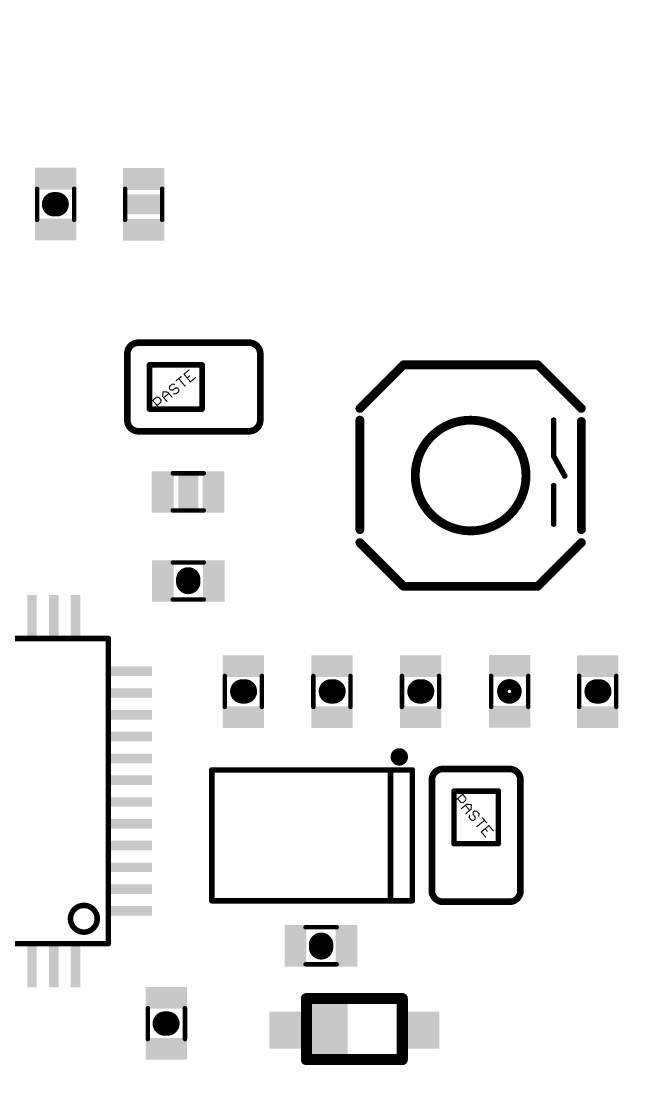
# Model space of a CAD drawing. Header units: inches. Extents: x 45 to 265, y 35 to 235.
# Drawn here: x 234.87 to 248.84, y 98.22 to 122.42 of the extents above; entities that cross this region are included whole.
import ezdxf

# ---------------------------------------------------------------- set-up
doc = ezdxf.new("R2010")
doc.units = ezdxf.units.IN
doc.header["$MEASUREMENT"] = 0
doc.layers.add('21', color=253, linetype='Continuous')
doc.layers.add('51', color=253, linetype='Continuous')

# ---------------------------------------------------------------- blocks, each defined once
blk = doc.blocks.new('RECT')
blk.add_solid([(-0.5, -0.5), (0.5, -0.5), (-0.5, 0.5), (0.5, 0.5)])

msp = doc.modelspace()

# ---------------------------------------------------------------- linework, layer by layer
msp.add_open_spline([(227.65, 35.052), (246.4, 68.385), (283.9, 135.052), (246.4, 201.718), (227.65, 235.052), (208.9, 201.718), (171.4, 135.052), (208.9, 68.385), (227.65, 35.052)], degree=3, knots=[0, 0, 0, 0, 106.800047, 213.600094, 213.600094, 213.600094, 320.40014, 427.200187, 427.200187, 427.200187, 427.200187])
at = {"layer": '21'}
for points, const_width in [([(235.689, 118.215), (235.628, 118.215)], 0.559), ([(237.564, 115.04), (240.104, 115.04)], 0.152), ([(237.31, 114.786), (237.31, 113.262)], 0.152), ([(240.358, 114.786), (240.358, 113.262)], 0.152), ([(243.644, 114.532), (246.724, 114.532)], 0.203), ([(242.644, 110.752), (242.644, 113.262)], 0.203), ([(247.724, 113.232), (247.724, 110.752)], 0.203), ([(240.104, 113.008), (237.564, 113.008)], 0.152), ([(238.707, 109.549), (238.707, 109.61)], 0.559), ([(246.724, 109.452), (243.644, 109.452)], 0.203), ([(229.873, 108.253), (236.873, 108.253)], 0.127), ([(236.873, 108.253), (236.873, 101.253)], 0.127), ([(239.946, 107.039), (240.007, 107.039)], 0.559), ([(241.978, 107.039), (242.039, 107.039)], 0.559), ([(244.01, 107.039), (244.071, 107.039)], 0.559), ([(248.074, 107.039), (248.135, 107.039)], 0.559), ([(243.347, 105.237), (239.247, 105.237)], 0.127), ([(239.247, 105.237), (239.247, 102.237)], 0.127), ([(243.347, 102.237), (243.347, 105.237)], 0.127), ([(243.847, 105.237), (243.347, 105.237)], 0.127), ([(243.847, 102.237), (243.847, 105.237)], 0.127), ([(246.073, 105.261), (244.549, 105.261)], 0.152), ([(244.295, 102.467), (244.295, 105.007)], 0.152), ([(246.327, 105.007), (246.327, 102.467)], 0.152), ([(239.247, 102.237), (243.347, 102.237)], 0.127), ([(243.347, 102.237), (243.847, 102.237)], 0.127), ([(246.073, 102.213), (244.549, 102.213)], 0.152), ([(241.755, 101.228), (241.755, 101.167)], 0.559), ([(236.653, 101.253), (229.873, 101.253)], 0.127), ([(236.873, 101.253), (236.663, 101.253)], 0.127), ([(238.229, 99.419), (238.168, 99.419)], 0.559)]:
    msp.add_lwpolyline(points, dxfattribs=dict(at, const_width=const_width))
for points, const_width in [([(235.628, 118.355, 1), (235.628, 118.076)], 0.279), ([(235.689, 118.076, 1), (235.689, 118.355)], 0.279), ([(237.564, 115.04, 0.4142), (237.31, 114.786)], 0.152), ([(237.564, 115.079, 1), (237.564, 115.002)], 0.0762), ([(237.564, 115.002, 1), (237.564, 115.079)], 0.0762), ([(240.358, 114.786, 0.4142), (240.104, 115.04)], 0.152), ([(240.104, 115.079, 1), (240.104, 115.002)], 0.0762), ([(240.104, 115.002, 1), (240.104, 115.079)], 0.0762), ([(237.348, 114.786, 1), (237.272, 114.786)], 0.0762), ([(237.272, 114.786, 1), (237.348, 114.786)], 0.0762), ([(240.396, 114.786, 1), (240.32, 114.786)], 0.0762), ([(240.32, 114.786, 1), (240.396, 114.786)], 0.0762), ([(243.644, 114.583, 1), (243.644, 114.482)], 0.102), ([(246.724, 114.482, 1), (246.724, 114.583)], 0.102), ([(237.31, 113.262, 0.4142), (237.564, 113.008)], 0.152), ([(237.348, 113.262, 1), (237.272, 113.262)], 0.0762), ([(237.272, 113.262, 1), (237.348, 113.262)], 0.0762), ([(240.104, 113.008, 0.4142), (240.358, 113.262)], 0.152), ([(240.396, 113.262, 1), (240.32, 113.262)], 0.0762), ([(240.32, 113.262, 1), (240.396, 113.262)], 0.0762), ([(242.695, 113.262, 1), (242.593, 113.262)], 0.102), ([(245.184, 110.722, 1), (245.184, 113.262, 1), (245.184, 110.722)], 0.203), ([(247.775, 113.232, 1), (247.673, 113.232)], 0.102), ([(237.564, 113.047, 1), (237.564, 112.97)], 0.0762), ([(237.564, 112.97, 1), (237.564, 113.047)], 0.0762), ([(240.104, 113.047, 1), (240.104, 112.97)], 0.0762), ([(240.104, 112.97, 1), (240.104, 113.047)], 0.0762), ([(242.593, 110.752, 1), (242.695, 110.752)], 0.102), ([(247.673, 110.752, 1), (247.775, 110.752)], 0.102), ([(238.846, 109.61, 1), (238.567, 109.61)], 0.279), ([(238.567, 109.549, 1), (238.846, 109.549)], 0.279), ([(243.644, 109.503, 1), (243.644, 109.402)], 0.102), ([(246.724, 109.402, 1), (246.724, 109.503)], 0.102), ([(236.905, 108.253, 1), (236.841, 108.253)], 0.0635), ([(236.873, 108.222, 1), (236.873, 108.285)], 0.0635), ([(239.946, 107.179, 1), (239.946, 106.9)], 0.279), ([(240.007, 106.9, 1), (240.007, 107.179)], 0.279), ([(241.978, 107.179, 1), (241.978, 106.9)], 0.279), ([(242.039, 106.9, 1), (242.039, 107.179)], 0.279), ([(244.01, 107.179, 1), (244.01, 106.9)], 0.279), ([(244.071, 106.9, 1), (244.071, 107.179)], 0.279), ([(246.073, 106.821, 1), (246.073, 107.258, 1), (246.073, 106.821)], 0.127), ([(246.073, 106.912, 1), (246.073, 107.166, 1), (246.073, 106.912)], 0.127), ([(248.074, 107.179, 1), (248.074, 106.9)], 0.279), ([(248.135, 106.9, 1), (248.135, 107.179)], 0.279), ([(246.073, 107.014, 1), (246.073, 107.065, 1), (246.073, 107.014)], 0.127), ([(243.547, 105.437, 1), (243.547, 105.637, 1), (243.547, 105.437)], 0.2), ([(239.247, 105.269, 1), (239.247, 105.206)], 0.0635), ([(239.279, 105.237, 1), (239.215, 105.237)], 0.0635), ([(243.379, 105.237, 1), (243.315, 105.237)], 0.0635), ([(243.347, 105.269, 1), (243.347, 105.206)], 0.0635), ([(243.347, 105.206, 1), (243.347, 105.269)], 0.0635), ([(243.879, 105.237, 1), (243.815, 105.237)], 0.0635), ([(243.847, 105.206, 1), (243.847, 105.269)], 0.0635), ([(244.549, 105.261, 0.4142), (244.295, 105.007)], 0.152), ([(244.549, 105.3, 1), (244.549, 105.223)], 0.0762), ([(244.549, 105.223, 1), (244.549, 105.3)], 0.0762), ([(246.327, 105.007, 0.4142), (246.073, 105.261)], 0.152), ([(246.073, 105.3, 1), (246.073, 105.223)], 0.0762), ([(246.073, 105.223, 1), (246.073, 105.3)], 0.0762), ([(244.333, 105.007, 1), (244.257, 105.007)], 0.0762), ([(244.257, 105.007, 1), (244.333, 105.007)], 0.0762), ([(246.365, 105.007, 1), (246.289, 105.007)], 0.0762), ([(246.289, 105.007, 1), (246.365, 105.007)], 0.0762), ([(244.295, 102.467, 0.4142), (244.549, 102.213)], 0.152), ([(244.333, 102.467, 1), (244.257, 102.467)], 0.0762), ([(244.257, 102.467, 1), (244.333, 102.467)], 0.0762), ([(246.073, 102.213, 0.4142), (246.327, 102.467)], 0.152), ([(246.365, 102.467, 1), (246.289, 102.467)], 0.0762), ([(246.289, 102.467, 1), (246.365, 102.467)], 0.0762), ([(236.313, 101.517, 1), (236.313, 102.13, 1), (236.313, 101.517)], 0.127), ([(239.247, 102.269, 1), (239.247, 102.206)], 0.0635), ([(239.215, 102.237, 1), (239.279, 102.237)], 0.0635), ([(243.347, 102.269, 1), (243.347, 102.206)], 0.0635), ([(243.315, 102.237, 1), (243.379, 102.237)], 0.0635), ([(243.347, 102.206, 1), (243.347, 102.269)], 0.0635), ([(243.815, 102.237, 1), (243.879, 102.237)], 0.0635), ([(243.847, 102.206, 1), (243.847, 102.269)], 0.0635), ([(244.549, 102.252, 1), (244.549, 102.175)], 0.0762), ([(244.549, 102.175, 1), (244.549, 102.252)], 0.0762), ([(246.073, 102.252, 1), (246.073, 102.175)], 0.0762), ([(246.073, 102.175, 1), (246.073, 102.252)], 0.0762), ([(241.894, 101.228, 1), (241.615, 101.228)], 0.279), ([(236.663, 101.285, 1), (236.663, 101.222)], 0.0635), ([(236.653, 101.222, 1), (236.653, 101.285)], 0.0635), ([(236.841, 101.253, 1), (236.905, 101.253)], 0.0635), ([(236.873, 101.222, 1), (236.873, 101.285)], 0.0635), ([(241.615, 101.167, 1), (241.894, 101.167)], 0.279), ([(238.168, 99.559, 1), (238.168, 99.28)], 0.279), ([(238.229, 99.28, 1), (238.229, 99.559)], 0.279)]:
    msp.add_lwpolyline(points, format="xyb", dxfattribs=dict(at, const_width=const_width))
at = {"layer": '51'}
for points, const_width in [([(235.24, 118.571), (235.24, 117.859)], 0.102), ([(236.091, 118.571), (236.091, 117.859)], 0.102), ([(237.259, 117.859), (237.259, 118.571)], 0.102), ([(238.11, 117.859), (238.11, 118.571)], 0.102), ([(239.024, 114.532), (237.818, 114.532)], 0.127), ([(237.818, 114.532), (237.818, 113.516)], 0.127), ([(239.024, 113.516), (239.024, 114.532)], 0.127), ([(242.644, 113.532), (243.644, 114.532)], 0.203), ([(246.724, 114.532), (247.724, 113.532)], 0.203), ([(238.43, 114.167), (238.547, 114.265)], 0.0254), ([(238.635, 114.041), (238.488, 114.216)], 0.0254), ([(238.726, 114.415), (238.609, 114.317)], 0.0254), ([(238.609, 114.317), (238.756, 114.142)], 0.0254), ([(238.682, 114.23), (238.741, 114.279)], 0.0254), ([(238.756, 114.142), (238.873, 114.24)], 0.0254), ([(238.28, 114.041), (238.275, 113.987)], 0.0254), ([(238.275, 113.987), (238.3, 113.958)], 0.0254), ([(238.338, 114.09), (238.28, 114.041)], 0.0254), ([(238.392, 114.085), (238.338, 114.09)], 0.0254), ([(238.353, 113.953), (238.412, 114.002)], 0.0254), ([(238.412, 114.002), (238.465, 113.998)], 0.0254), ([(238.465, 113.998), (238.49, 113.969)], 0.0254), ([(238.49, 113.969), (238.485, 113.915)], 0.0254), ([(237.892, 113.716), (237.98, 113.789)], 0.0254), ([(237.98, 113.789), (238.034, 113.785)], 0.0254), ([(238.034, 113.785), (238.083, 113.726)], 0.0254), ([(238.083, 113.726), (238.078, 113.673)], 0.0254), ([(238.12, 113.808), (238.13, 113.915)], 0.0254), ([(238.218, 113.691), (238.12, 113.808)], 0.0254), ([(238.13, 113.915), (238.237, 113.906)], 0.0254), ([(238.145, 113.779), (238.262, 113.877)], 0.0254), ([(238.237, 113.906), (238.335, 113.789)], 0.0254), ([(238.3, 113.958), (238.353, 113.953)], 0.0254), ([(238.427, 113.866), (238.373, 113.87)], 0.0254), ([(238.485, 113.915), (238.427, 113.866)], 0.0254), ([(237.818, 113.516), (239.024, 113.516)], 0.127), ([(238.039, 113.541), (237.892, 113.716)], 0.0254), ([(238.078, 113.673), (237.99, 113.599)], 0.0254), ([(247.089, 113.262), (247.089, 112.437)], 0.127), ([(247.089, 112.437), (247.344, 111.982)], 0.127), ([(238.351, 112.043), (239.063, 112.043)], 0.102), ([(247.089, 111.762), (247.089, 110.877)], 0.127), ([(238.351, 111.192), (239.063, 111.192)], 0.102), ([(243.644, 109.452), (242.644, 110.452)], 0.203), ([(247.724, 110.452), (246.724, 109.452)], 0.203), ([(239.063, 109.998), (238.351, 109.998)], 0.102), ([(239.063, 109.147), (238.351, 109.147)], 0.102), ([(239.545, 106.683), (239.545, 107.395)], 0.102), ([(240.396, 106.683), (240.396, 107.395)], 0.102), ([(241.577, 106.683), (241.577, 107.395)], 0.102), ([(242.428, 106.683), (242.428, 107.395)], 0.102), ([(243.609, 106.683), (243.609, 107.395)], 0.102), ([(244.46, 106.683), (244.46, 107.395)], 0.102), ([(245.654, 107.395), (245.654, 106.683)], 0.102), ([(246.505, 107.395), (246.505, 106.683)], 0.102), ([(247.673, 106.683), (247.673, 107.395)], 0.102), ([(248.524, 106.683), (248.524, 107.395)], 0.102), ([(244.803, 104.753), (244.803, 103.547)], 0.127), ([(245.819, 104.753), (244.803, 104.753)], 0.127), ([(245.819, 103.547), (245.819, 104.753)], 0.127), ([(244.827, 104.532), (245.002, 104.679)], 0.0254), ([(244.959, 104.493), (244.885, 104.581)], 0.0254), ([(245.002, 104.679), (245.076, 104.591)], 0.0254), ([(245.071, 104.538), (245.013, 104.489)], 0.0254), ([(245.076, 104.591), (245.071, 104.538)], 0.0254), ([(245.013, 104.489), (244.959, 104.493)], 0.0254), ([(244.977, 104.353), (245.094, 104.451)], 0.0254), ([(245.065, 104.426), (245.163, 104.309)], 0.0254), ([(245.192, 104.334), (245.075, 104.236)], 0.0254), ([(245.094, 104.451), (245.202, 104.441)], 0.0254), ([(245.202, 104.441), (245.192, 104.334)], 0.0254), ([(245.274, 104.296), (245.244, 104.272)], 0.0254), ([(245.327, 104.291), (245.274, 104.296)], 0.0254), ([(245.376, 104.233), (245.327, 104.291)], 0.0254), ([(245.152, 104.144), (245.157, 104.198)], 0.0254), ([(245.201, 104.086), (245.152, 104.144)], 0.0254), ([(245.255, 104.081), (245.201, 104.086)], 0.0254), ([(245.244, 104.272), (245.24, 104.218)], 0.0254), ([(245.24, 104.218), (245.289, 104.159)], 0.0254), ([(245.284, 104.106), (245.255, 104.081)], 0.0254), ([(245.289, 104.159), (245.284, 104.106)], 0.0254), ([(245.327, 103.936), (245.502, 104.083)], 0.0254), ([(245.372, 104.179), (245.376, 104.233)], 0.0254), ([(245.453, 104.142), (245.551, 104.025)], 0.0254), ([(245.603, 103.962), (245.428, 103.815)], 0.0254), ([(245.428, 103.815), (245.526, 103.698)], 0.0254), ([(245.516, 103.889), (245.565, 103.83)], 0.0254), ([(245.702, 103.845), (245.603, 103.962)], 0.0254), ([(244.803, 103.547), (245.819, 103.547)], 0.127), ([(241.399, 101.629), (242.111, 101.629)], 0.102), ([(241.399, 100.778), (242.111, 100.778)], 0.102), ([(241.417, 99.992), (243.617, 99.992)], 0.254), ([(241.417, 98.592), (241.417, 99.992)], 0.254), ([(243.617, 99.992), (243.617, 98.592)], 0.254), ([(237.78, 99.775), (237.78, 99.063)], 0.102), ([(238.631, 99.775), (238.631, 99.063)], 0.102), ([(243.617, 98.592), (241.417, 98.592)], 0.254)]:
    msp.add_lwpolyline(points, dxfattribs=dict(at, const_width=const_width))
for points, const_width in [([(235.265, 118.571, 1), (235.214, 118.571)], 0.0508), ([(236.116, 118.571, 1), (236.065, 118.571)], 0.0508), ([(237.284, 118.571, 1), (237.233, 118.571)], 0.0508), ([(238.135, 118.571, 1), (238.084, 118.571)], 0.0508), ([(235.214, 117.859, 1), (235.265, 117.859)], 0.0508), ([(236.065, 117.859, 1), (236.116, 117.859)], 0.0508), ([(237.233, 117.859, 1), (237.284, 117.859)], 0.0508), ([(238.084, 117.859, 1), (238.135, 117.859)], 0.0508), ([(237.818, 114.564, 1), (237.818, 114.501)], 0.0635), ([(237.85, 114.532, 1), (237.786, 114.532)], 0.0635), ([(239.056, 114.532, 1), (238.992, 114.532)], 0.0635), ([(239.024, 114.501, 1), (239.024, 114.564)], 0.0635), ([(243.68, 114.497, 1), (243.608, 114.568)], 0.102), ([(246.76, 114.568, 1), (246.688, 114.497)], 0.102), ([(238.493, 114.22, 1), (238.483, 114.212)], 0.0127), ([(238.551, 114.26, 1), (238.542, 114.27)], 0.0127), ([(238.614, 114.321, 1), (238.604, 114.313)], 0.0127), ([(238.605, 114.322, 1), (238.613, 114.312)], 0.0127), ([(238.678, 114.234, 1), (238.686, 114.225)], 0.0127), ([(238.73, 114.41, 1), (238.722, 114.42)], 0.0127), ([(238.745, 114.274, 1), (238.737, 114.283)], 0.0127), ([(238.877, 114.235, 1), (238.869, 114.245)], 0.0127), ([(238.28, 113.991, 1), (238.27, 113.983)], 0.0127), ([(238.269, 113.988, 1), (238.281, 113.987)], 0.0127), ([(238.286, 114.04, 1), (238.273, 114.042)], 0.0127), ([(238.276, 114.046, 1), (238.284, 114.036)], 0.0127), ([(238.339, 114.096, 1), (238.338, 114.084)], 0.0127), ([(238.342, 114.085, 1), (238.334, 114.095)], 0.0127), ([(238.391, 114.079, 1), (238.392, 114.092)], 0.0127), ([(238.412, 114.009, 1), (238.411, 113.996)], 0.0127), ([(238.416, 113.998, 1), (238.408, 114.007)], 0.0127), ([(238.426, 114.172, 1), (238.434, 114.162)], 0.0127), ([(238.47, 114.002, 1), (238.461, 113.994)], 0.0127), ([(238.465, 113.991, 1), (238.466, 114.004)], 0.0127), ([(238.496, 113.968, 1), (238.484, 113.969)], 0.0127), ([(238.485, 113.964, 1), (238.495, 113.973)], 0.0127), ([(238.63, 114.037, 1), (238.64, 114.045)], 0.0127), ([(238.752, 114.147, 1), (238.76, 114.137)], 0.0127), ([(238.751, 114.138, 1), (238.761, 114.146)], 0.0127), ([(237.98, 113.796, 1), (237.979, 113.783)], 0.0127), ([(237.984, 113.785, 1), (237.976, 113.794)], 0.0127), ([(238.038, 113.789, 1), (238.029, 113.781)], 0.0127), ([(238.033, 113.778, 1), (238.034, 113.791)], 0.0127), ([(238.089, 113.726, 1), (238.076, 113.727)], 0.0127), ([(238.125, 113.812, 1), (238.116, 113.804)], 0.0127), ([(238.114, 113.808, 1), (238.127, 113.807)], 0.0127), ([(238.136, 113.915, 1), (238.123, 113.916)], 0.0127), ([(238.13, 113.922, 1), (238.129, 113.909)], 0.0127), ([(238.141, 113.783, 1), (238.149, 113.774)], 0.0127), ([(238.242, 113.91, 1), (238.232, 113.902)], 0.0127), ([(238.237, 113.899, 1), (238.238, 113.912)], 0.0127), ([(238.266, 113.872, 1), (238.258, 113.881)], 0.0127), ([(238.3, 113.964, 1), (238.299, 113.952)], 0.0127), ([(238.295, 113.954, 1), (238.304, 113.962)], 0.0127), ([(238.33, 113.785, 1), (238.34, 113.793)], 0.0127), ([(238.349, 113.958, 1), (238.357, 113.949)], 0.0127), ([(238.353, 113.947, 1), (238.354, 113.96)], 0.0127), ([(238.374, 113.877, 1), (238.373, 113.864)], 0.0127), ([(238.423, 113.871, 1), (238.431, 113.861)], 0.0127), ([(238.426, 113.859, 1), (238.427, 113.872)], 0.0127), ([(238.479, 113.915, 1), (238.492, 113.914)], 0.0127), ([(238.489, 113.91, 1), (238.481, 113.92)], 0.0127), ([(237.818, 113.548, 1), (237.818, 113.485)], 0.0635), ([(237.786, 113.516, 1), (237.85, 113.516)], 0.0635), ([(237.897, 113.72, 1), (237.887, 113.712)], 0.0127), ([(237.888, 113.721, 1), (237.896, 113.711)], 0.0127), ([(237.986, 113.604, 1), (237.994, 113.594)], 0.0127), ([(238.034, 113.537, 1), (238.044, 113.545)], 0.0127), ([(238.072, 113.673, 1), (238.084, 113.672)], 0.0127), ([(238.082, 113.668, 1), (238.074, 113.677)], 0.0127), ([(238.078, 113.722, 1), (238.087, 113.73)], 0.0127), ([(238.214, 113.687, 1), (238.223, 113.695)], 0.0127), ([(238.992, 113.516, 1), (239.056, 113.516)], 0.0635), ([(239.024, 113.485, 1), (239.024, 113.548)], 0.0635), ([(242.608, 113.568, 1), (242.68, 113.497)], 0.102), ([(247.688, 113.497, 1), (247.76, 113.568)], 0.102), ([(247.121, 113.262, 1), (247.057, 113.262)], 0.0635), ([(247.116, 112.453, 1), (247.061, 112.422)], 0.0635), ([(247.057, 112.437, 1), (247.121, 112.437)], 0.0635), ([(238.351, 112.069, 1), (238.351, 112.018)], 0.0508), ([(239.063, 112.018, 1), (239.063, 112.069)], 0.0508), ([(247.121, 111.762, 1), (247.057, 111.762)], 0.0635), ([(247.316, 111.967, 1), (247.371, 111.998)], 0.0635), ([(238.351, 111.218, 1), (238.351, 111.167)], 0.0508), ([(239.063, 111.167, 1), (239.063, 111.218)], 0.0508), ([(247.057, 110.877, 1), (247.121, 110.877)], 0.0635), ([(242.68, 110.488, 1), (242.608, 110.417)], 0.102), ([(247.76, 110.417, 1), (247.688, 110.488)], 0.102), ([(238.351, 110.024, 1), (238.351, 109.973)], 0.0508), ([(239.063, 109.973, 1), (239.063, 110.024)], 0.0508), ([(243.608, 109.417, 1), (243.68, 109.488)], 0.102), ([(246.688, 109.488, 1), (246.76, 109.417)], 0.102), ([(238.351, 109.173, 1), (238.351, 109.122)], 0.0508), ([(239.063, 109.122, 1), (239.063, 109.173)], 0.0508), ([(239.57, 107.395, 1), (239.519, 107.395)], 0.0508), ([(240.421, 107.395, 1), (240.37, 107.395)], 0.0508), ([(241.602, 107.395, 1), (241.551, 107.395)], 0.0508), ([(242.453, 107.395, 1), (242.402, 107.395)], 0.0508), ([(243.634, 107.395, 1), (243.583, 107.395)], 0.0508), ([(244.485, 107.395, 1), (244.434, 107.395)], 0.0508), ([(245.679, 107.395, 1), (245.628, 107.395)], 0.0508), ([(246.53, 107.395, 1), (246.479, 107.395)], 0.0508), ([(247.698, 107.395, 1), (247.647, 107.395)], 0.0508), ([(248.549, 107.395, 1), (248.498, 107.395)], 0.0508), ([(239.519, 106.683, 1), (239.57, 106.683)], 0.0508), ([(240.37, 106.683, 1), (240.421, 106.683)], 0.0508), ([(241.551, 106.683, 1), (241.602, 106.683)], 0.0508), ([(242.402, 106.683, 1), (242.453, 106.683)], 0.0508), ([(243.583, 106.683, 1), (243.634, 106.683)], 0.0508), ([(244.434, 106.683, 1), (244.485, 106.683)], 0.0508), ([(245.628, 106.683, 1), (245.679, 106.683)], 0.0508), ([(246.479, 106.683, 1), (246.53, 106.683)], 0.0508), ([(247.647, 106.683, 1), (247.698, 106.683)], 0.0508), ([(248.498, 106.683, 1), (248.549, 106.683)], 0.0508), ([(244.835, 104.753, 1), (244.771, 104.753)], 0.0635), ([(244.803, 104.785, 1), (244.803, 104.722)], 0.0635), ([(245.851, 104.753, 1), (245.787, 104.753)], 0.0635), ([(245.819, 104.722, 1), (245.819, 104.785)], 0.0635), ([(244.823, 104.537, 1), (244.831, 104.527)], 0.0127), ([(244.89, 104.585, 1), (244.88, 104.577)], 0.0127), ([(245.007, 104.683, 1), (244.997, 104.675)], 0.0127), ([(245.006, 104.674, 1), (244.998, 104.684)], 0.0127), ([(245.065, 104.538, 1), (245.077, 104.537)], 0.0127), ([(245.075, 104.533, 1), (245.067, 104.542)], 0.0127), ([(245.082, 104.591, 1), (245.069, 104.592)], 0.0127), ([(245.071, 104.587, 1), (245.081, 104.595)], 0.0127), ([(244.959, 104.5, 1), (244.958, 104.487)], 0.0127), ([(244.954, 104.489, 1), (244.964, 104.497)], 0.0127), ([(244.973, 104.358, 1), (244.981, 104.348)], 0.0127), ([(245.008, 104.493, 1), (245.017, 104.484)], 0.0127), ([(245.012, 104.482, 1), (245.013, 104.495)], 0.0127), ([(245.07, 104.43, 1), (245.06, 104.422)], 0.0127), ([(245.095, 104.457, 1), (245.094, 104.444)], 0.0127), ([(245.098, 104.446, 1), (245.09, 104.456)], 0.0127), ([(245.158, 104.305, 1), (245.168, 104.314)], 0.0127), ([(245.186, 104.335, 1), (245.198, 104.333)], 0.0127), ([(245.196, 104.329, 1), (245.188, 104.339)], 0.0127), ([(245.208, 104.441, 1), (245.195, 104.442)], 0.0127), ([(245.201, 104.435, 1), (245.202, 104.448)], 0.0127), ([(245.274, 104.302, 1), (245.273, 104.29)], 0.0127), ([(245.278, 104.291, 1), (245.27, 104.301)], 0.0127), ([(245.332, 104.296, 1), (245.322, 104.287)], 0.0127), ([(245.327, 104.285, 1), (245.328, 104.298)], 0.0127), ([(245.071, 104.241, 1), (245.079, 104.231)], 0.0127), ([(245.157, 104.148, 1), (245.147, 104.14)], 0.0127), ([(245.146, 104.145, 1), (245.158, 104.144)], 0.0127), ([(245.163, 104.198, 1), (245.15, 104.199)], 0.0127), ([(245.202, 104.092, 1), (245.201, 104.08)], 0.0127), ([(245.196, 104.082, 1), (245.206, 104.09)], 0.0127), ([(245.245, 104.222, 1), (245.235, 104.214)], 0.0127), ([(245.233, 104.218, 1), (245.246, 104.217)], 0.0127), ([(245.251, 104.271, 1), (245.238, 104.272)], 0.0127), ([(245.24, 104.277, 1), (245.248, 104.267)], 0.0127), ([(245.251, 104.086, 1), (245.259, 104.076)], 0.0127), ([(245.254, 104.075, 1), (245.255, 104.088)], 0.0127), ([(245.278, 104.106, 1), (245.29, 104.105)], 0.0127), ([(245.288, 104.101, 1), (245.28, 104.111)], 0.0127), ([(245.295, 104.159, 1), (245.282, 104.16)], 0.0127), ([(245.284, 104.155, 1), (245.294, 104.164)], 0.0127), ([(245.365, 104.18, 1), (245.378, 104.179)], 0.0127), ([(245.383, 104.232, 1), (245.37, 104.234)], 0.0127), ([(245.371, 104.229, 1), (245.381, 104.237)], 0.0127), ([(245.458, 104.146, 1), (245.448, 104.137)], 0.0127), ([(245.506, 104.078, 1), (245.498, 104.088)], 0.0127), ([(245.323, 103.941, 1), (245.331, 103.931)], 0.0127), ([(245.433, 103.819, 1), (245.423, 103.811)], 0.0127), ([(245.424, 103.82, 1), (245.432, 103.81)], 0.0127), ([(245.521, 103.893, 1), (245.511, 103.885)], 0.0127), ([(245.546, 104.021, 1), (245.556, 104.029)], 0.0127), ([(245.56, 103.826, 1), (245.57, 103.834)], 0.0127), ([(245.608, 103.966, 1), (245.599, 103.958)], 0.0127), ([(245.608, 103.957, 1), (245.599, 103.967)], 0.0127), ([(245.697, 103.841, 1), (245.706, 103.85)], 0.0127), ([(244.803, 103.579, 1), (244.803, 103.515)], 0.0635), ([(244.771, 103.547, 1), (244.835, 103.547)], 0.0635), ([(245.521, 103.694, 1), (245.531, 103.703)], 0.0127), ([(245.787, 103.547, 1), (245.851, 103.547)], 0.0635), ([(245.819, 103.515, 1), (245.819, 103.579)], 0.0635), ([(241.399, 101.655, 1), (241.399, 101.604)], 0.0508), ([(242.111, 101.604, 1), (242.111, 101.655)], 0.0508), ([(241.399, 100.804, 1), (241.399, 100.753)], 0.0508), ([(242.111, 100.753, 1), (242.111, 100.804)], 0.0508), ([(241.417, 100.056, 1), (241.417, 99.929)], 0.127), ([(241.48, 99.992, 1), (241.353, 99.992)], 0.127), ([(243.68, 99.992, 1), (243.553, 99.992)], 0.127), ([(243.617, 99.929, 1), (243.617, 100.056)], 0.127), ([(237.805, 99.775, 1), (237.754, 99.775)], 0.0508), ([(238.656, 99.775, 1), (238.605, 99.775)], 0.0508), ([(237.754, 99.063, 1), (237.805, 99.063)], 0.0508), ([(238.605, 99.063, 1), (238.656, 99.063)], 0.0508), ([(241.417, 98.656, 1), (241.417, 98.529)], 0.127), ([(241.353, 98.592, 1), (241.48, 98.592)], 0.127), ([(243.553, 98.592, 1), (243.68, 98.592)], 0.127), ([(243.617, 98.529, 1), (243.617, 98.656)], 0.127)]:
    msp.add_lwpolyline(points, format="xyb", dxfattribs=dict(at, const_width=const_width))

# ---------------------------------------------------------------- block references
at = {"layer": '21', "xscale": 0.4572, "yscale": 0.762, "rotation": 90}
msp.add_blockref('RECT', (237.691, 118.215), dxfattribs=at)
at = {"layer": '21', "xscale": 0.4572, "yscale": 0.762}
msp.add_blockref('RECT', (238.707, 111.611), dxfattribs=at)
at = {"layer": '51', "xscale": 0.5001, "yscale": 0.95}
for p, rotation in [((235.664, 118.804), 270), ((237.686, 118.796), 90), ((235.664, 117.635), 270), ((237.686, 117.627), 90), ((238.126, 109.574), 180), ((239.295, 109.574), 180), ((239.972, 107.62), 90), ((242.004, 107.62), 90), ((244.036, 107.62), 90), ((246.078, 107.628), 270), ((248.1, 107.62), 90), ((239.972, 106.451), 90), ((242.004, 106.451), 90), ((244.036, 106.451), 90), ((246.078, 106.459), 270), ((248.1, 106.451), 90), ((238.204, 100.008), 270), ((238.204, 98.839), 270)]:
    msp.add_blockref('RECT', p, dxfattribs=dict(at, rotation=rotation))
at = {"layer": '51'}
for p, xscale, yscale in [((238.119, 111.617), 0.5001, 0.95), ((239.287, 111.617), 0.5001, 0.95), ((241.167, 101.203), 0.5001, 0.95), ((242.335, 101.203), 0.5001, 0.95), ((241.917, 99.317), 0.9, 1.35), ((240.942, 99.267), 0.75, 0.85), ((244.092, 99.267), 0.75, 0.85)]:
    msp.add_blockref('RECT', p, dxfattribs=dict(at, xscale=xscale, yscale=yscale))
at = {"layer": '51', "xscale": 0.22}
for p, rotation in [((235.123, 108.753), 180), ((235.623, 108.753), 180), ((236.123, 108.753), 180), ((237.373, 107.503), 90), ((237.373, 107.003), 90), ((237.373, 106.503), 90), ((237.373, 106.003), 90), ((237.373, 105.503), 90), ((237.373, 105.003), 90), ((237.373, 104.503), 90), ((237.373, 104.003), 90), ((237.373, 103.503), 90), ((237.373, 103.003), 90), ((237.373, 102.503), 90), ((237.373, 102.003), 90)]:
    msp.add_blockref('RECT', p, dxfattribs=dict(at, rotation=rotation))
for p in [(235.123, 100.753), (235.623, 100.753), (236.123, 100.753)]:
    msp.add_blockref('RECT', p, dxfattribs=at)

doc.saveas('drawing.dxf')
